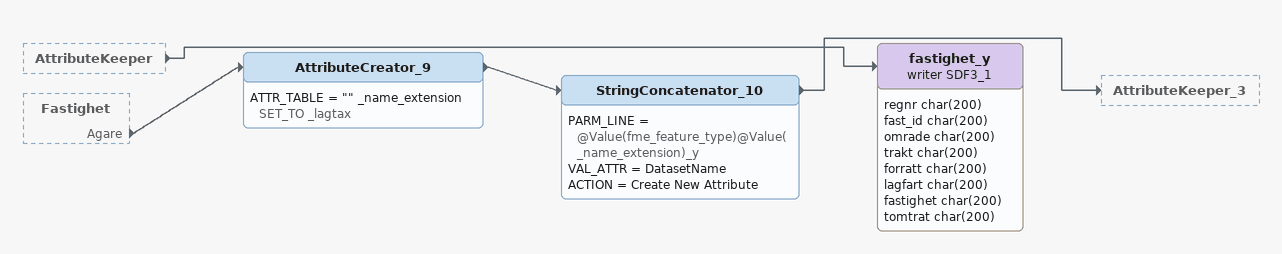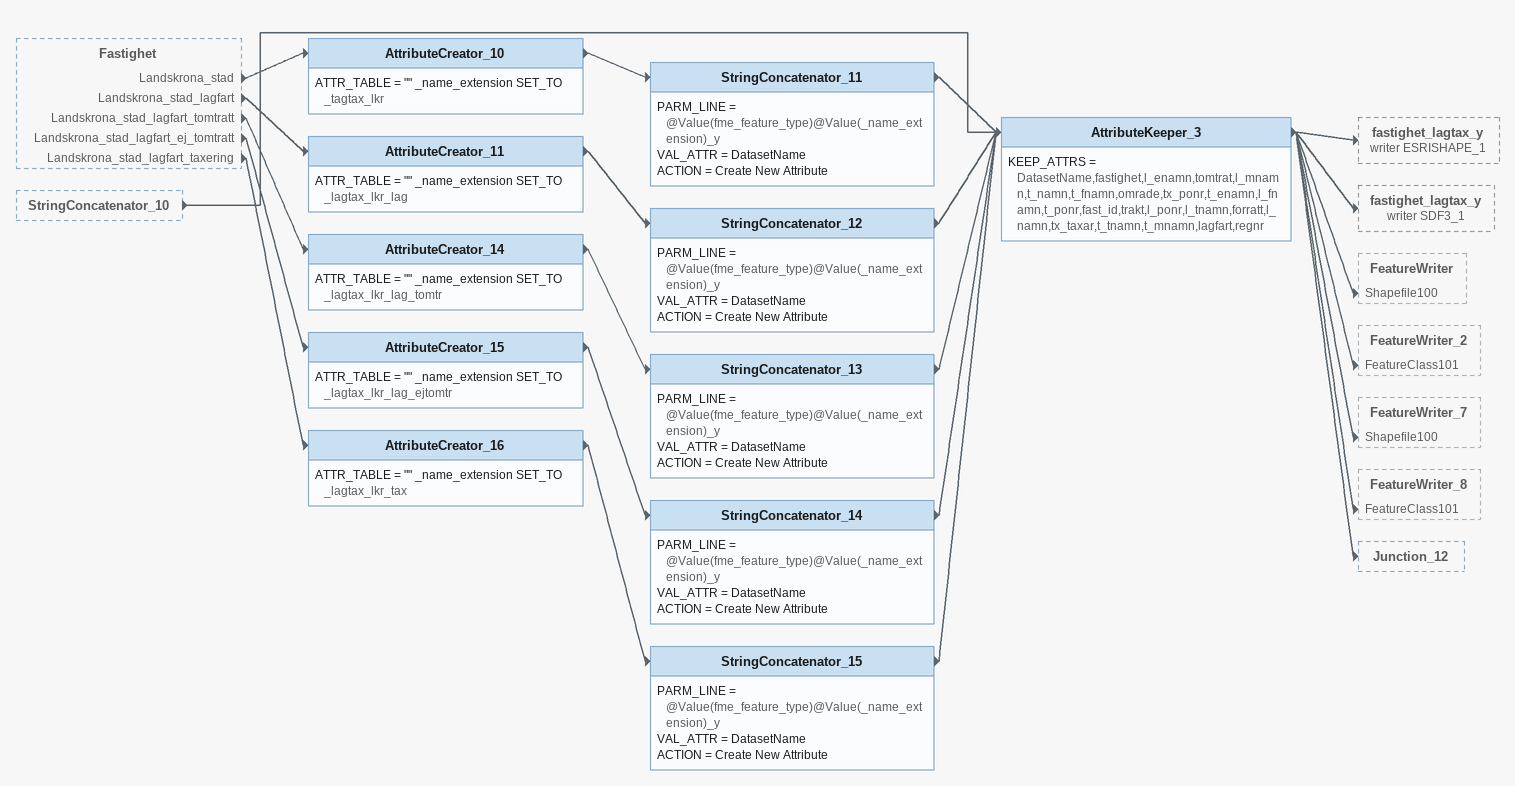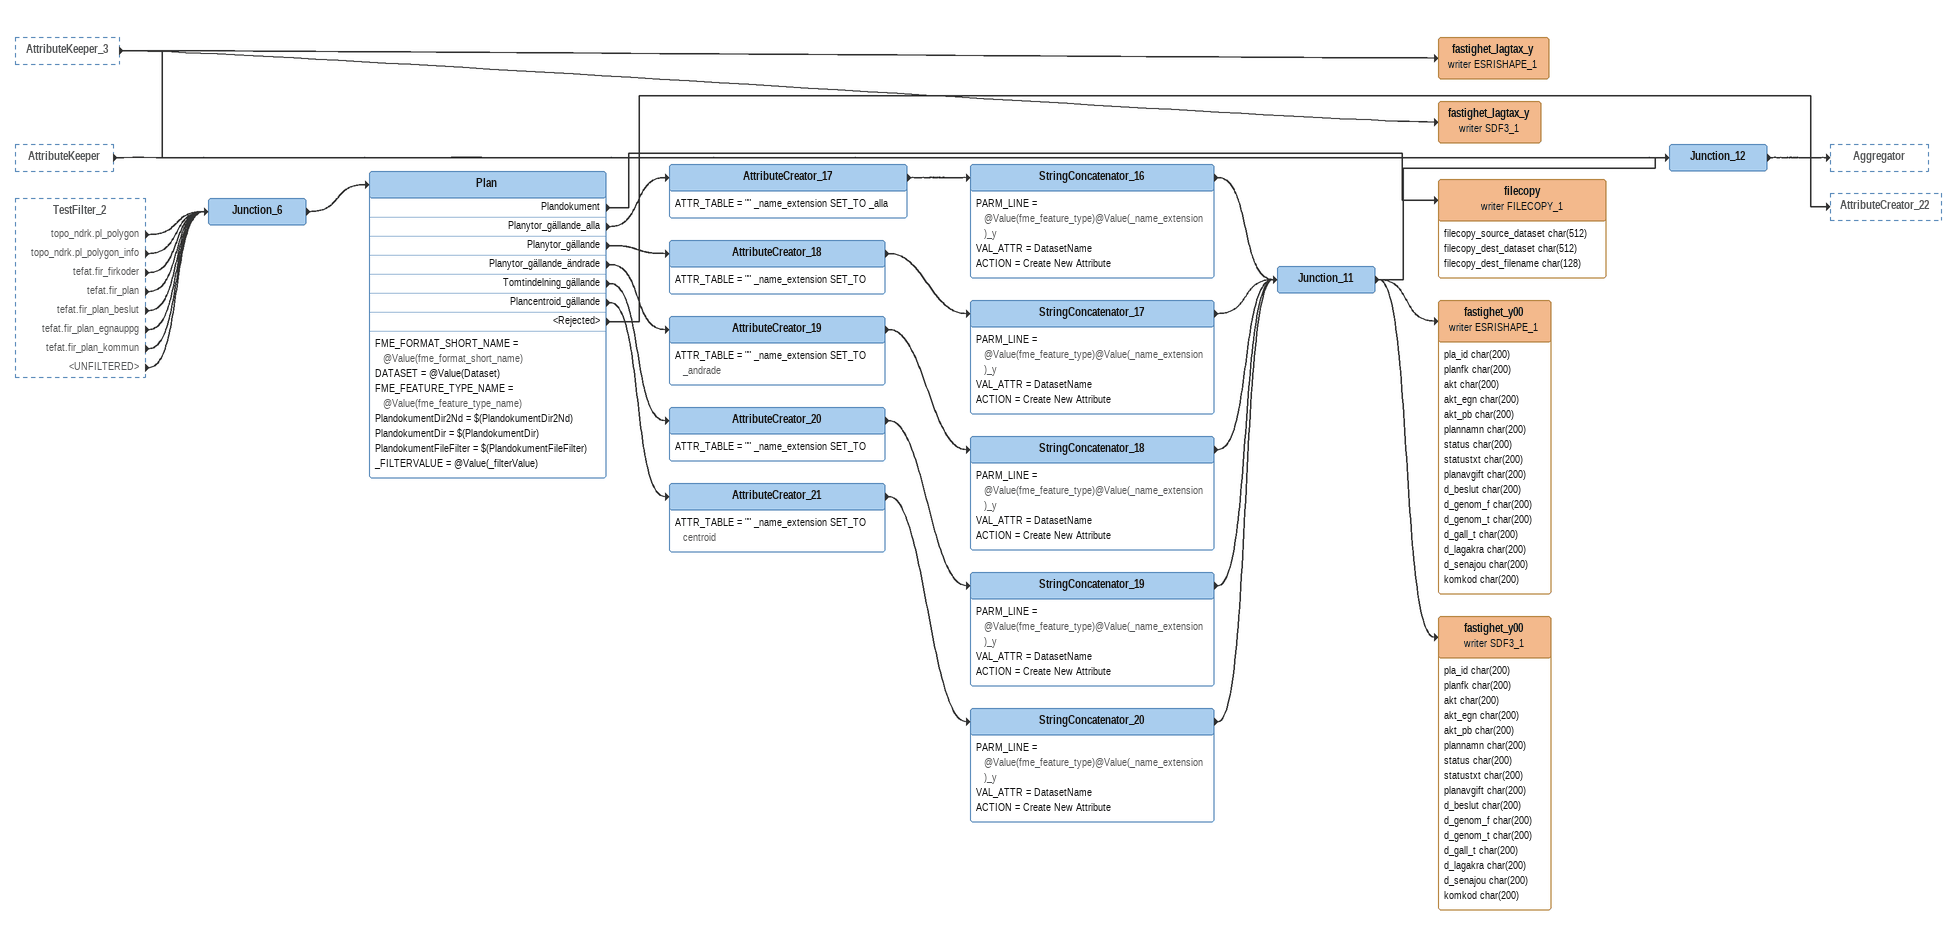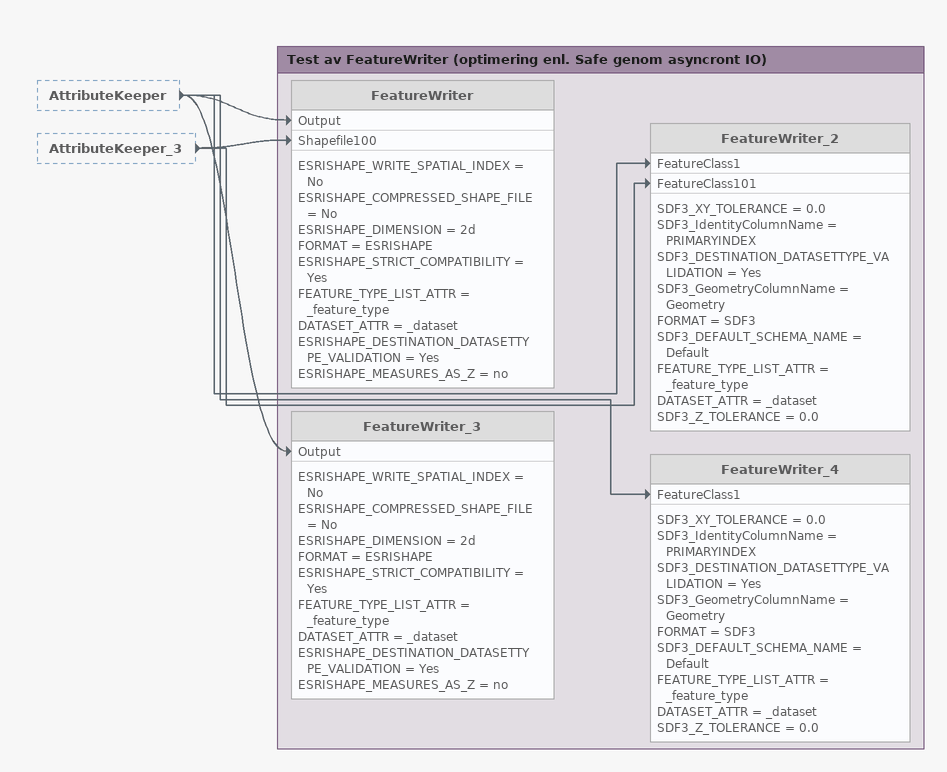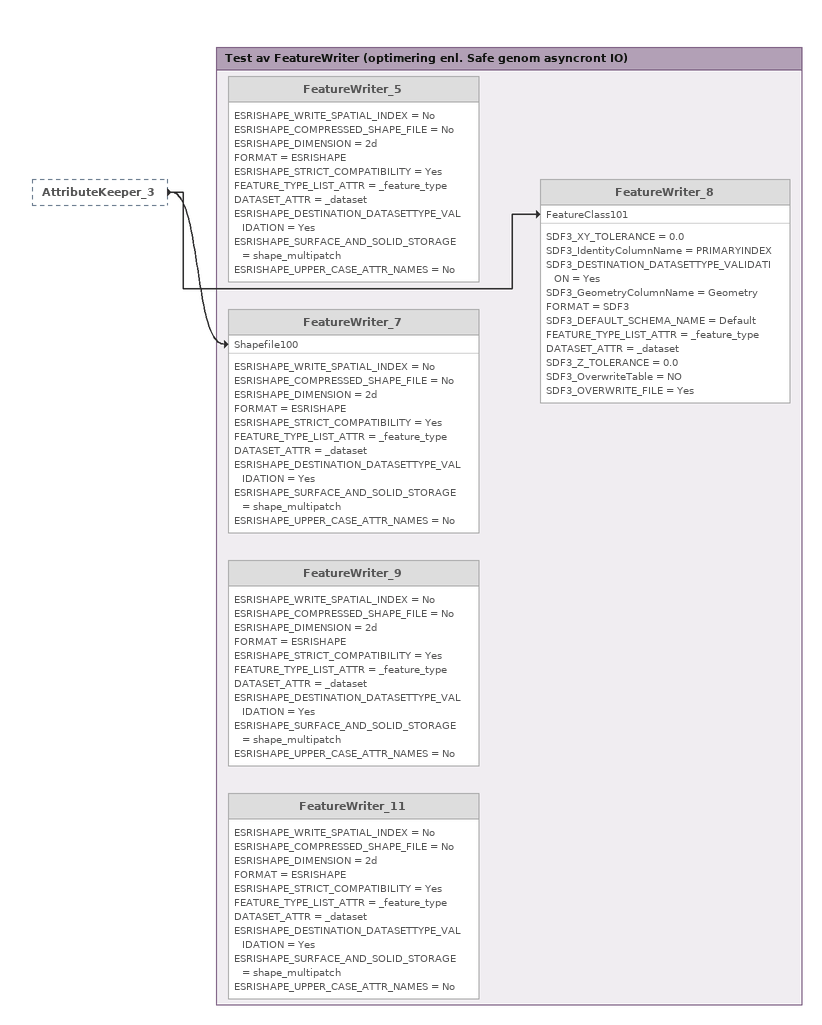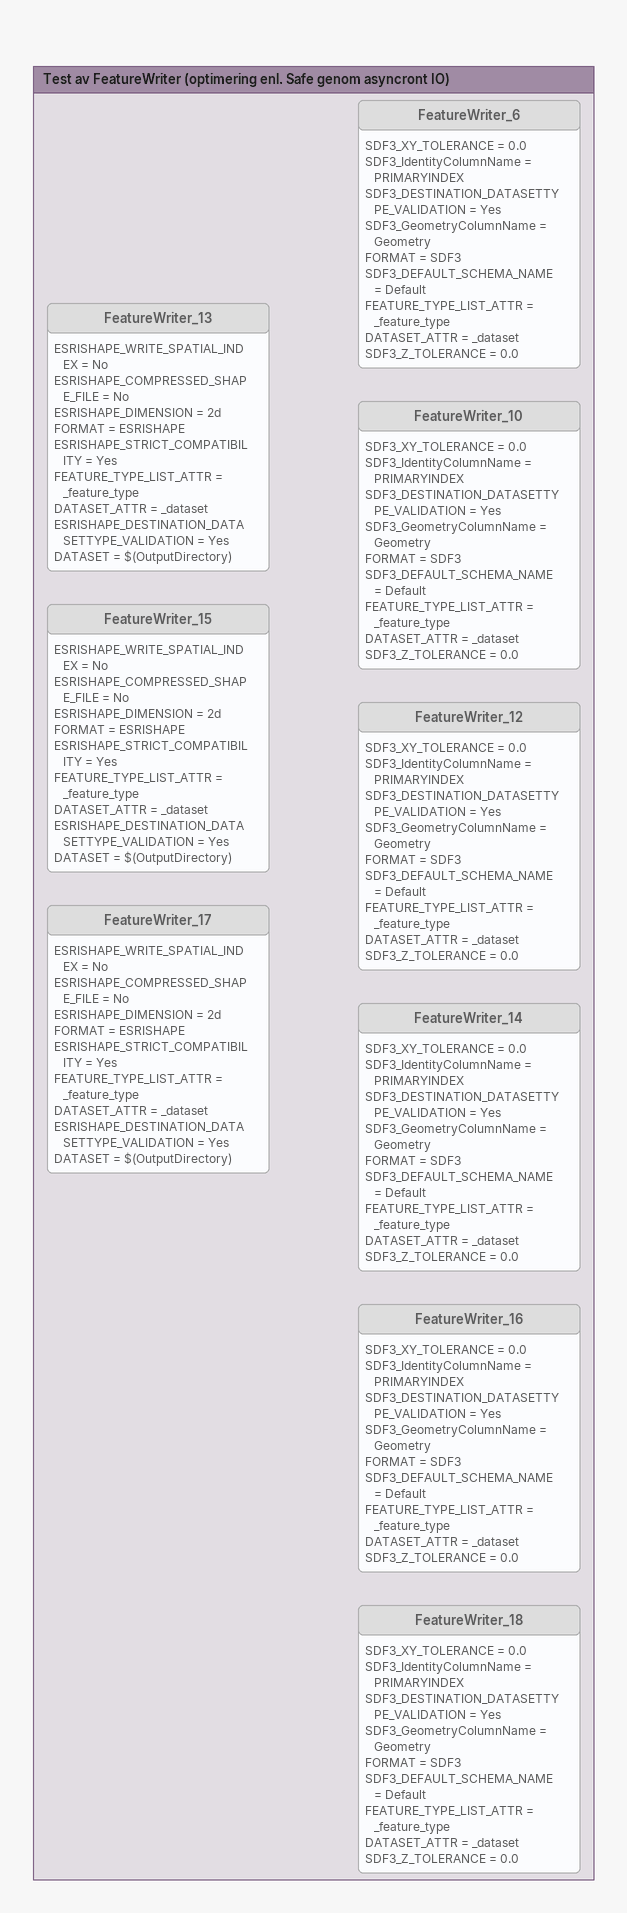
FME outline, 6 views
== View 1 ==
AttributeKeeper [outside]
    -> fastighet_y (writer SDF3_1)
Fastighet [outside]
    Agare -> AttributeCreator_9
fastighet_y (writer SDF3_1)
    attributes: regnr char(200), fast_id char(200), omrade char(200), trakt char(200), forratt char(200), lagfart char(200), fastighet char(200), tomtrat char(200)
AttributeCreator_9
    ATTR_TABLE = "" _name_extension SET_TO _lagtax
    -> StringConcatenator_10
StringConcatenator_10
    PARM_LINE = @Value(fme_feature_type)@Value(_name_extension)_y
    VAL_ATTR = DatasetName
    ACTION = Create New Attribute
    -> AttributeKeeper_3

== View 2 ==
Fastighet [outside]
    Landskrona_stad -> AttributeCreator_10
    Landskrona_stad_lagfart -> AttributeCreator_11
    Landskrona_stad_lagfart_tomtratt -> AttributeCreator_14
    Landskrona_stad_lagfart_ej_tomtratt -> AttributeCreator_15
    Landskrona_stad_lagfart_taxering -> AttributeCreator_16
StringConcatenator_10 [outside]
    -> AttributeKeeper_3
AttributeCreator_10
    ATTR_TABLE = "" _name_extension SET_TO _tagtax_lkr
    -> StringConcatenator_11
StringConcatenator_11
    PARM_LINE = @Value(fme_feature_type)@Value(_name_extension)_y
    VAL_ATTR = DatasetName
    ACTION = Create New Attribute
    -> AttributeKeeper_3
AttributeCreator_11
    ATTR_TABLE = "" _name_extension SET_TO _lagtax_lkr_lag
    -> StringConcatenator_12
StringConcatenator_12
    PARM_LINE = @Value(fme_feature_type)@Value(_name_extension)_y
    VAL_ATTR = DatasetName
    ACTION = Create New Attribute
    -> AttributeKeeper_3
AttributeCreator_14
    ATTR_TABLE = "" _name_extension SET_TO _lagtax_lkr_lag_tomtr
    -> StringConcatenator_13
StringConcatenator_13
    PARM_LINE = @Value(fme_feature_type)@Value(_name_extension)_y
    VAL_ATTR = DatasetName
    ACTION = Create New Attribute
    -> AttributeKeeper_3
AttributeCreator_15
    ATTR_TABLE = "" _name_extension SET_TO _lagtax_lkr_lag_ejtomtr
    -> StringConcatenator_14
StringConcatenator_14
    PARM_LINE = @Value(fme_feature_type)@Value(_name_extension)_y
    VAL_ATTR = DatasetName
    ACTION = Create New Attribute
    -> AttributeKeeper_3
AttributeCreator_16
    ATTR_TABLE = "" _name_extension SET_TO _lagtax_lkr_tax
    -> StringConcatenator_15
StringConcatenator_15
    PARM_LINE = @Value(fme_feature_type)@Value(_name_extension)_y
    VAL_ATTR = DatasetName
    ACTION = Create New Attribute
    -> AttributeKeeper_3
AttributeKeeper_3
    KEEP_ATTRS = DatasetName,fastighet,l_enamn,tomtrat,l_mnamn,t_namn,t_fnamn,omrade,tx_ponr,t_enamn,l_fnamn,t_ponr,fast_id,trakt,l_ponr,l_tnamn,forratt,l_namn,tx_taxar,t_tnamn,t_mnamn,lagfart,regnr
    -> fastighet_lagtax_y (writer ESRISHAPE_1)
    -> fastighet_lagtax_y (writer SDF3_1)
    -> FeatureWriter [Shapefile100]
    -> FeatureWriter_2 [FeatureClass101]
    -> FeatureWriter_7 [Shapefile100]
    -> FeatureWriter_8 [FeatureClass101]
    -> Junction_12

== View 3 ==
AttributeKeeper_3 [outside]
    -> fastighet_lagtax_y (writer ESRISHAPE_1)
    -> fastighet_lagtax_y (writer SDF3_1)
    -> Junction_12
AttributeKeeper [outside]
    -> Junction_12
TestFilter_2 [outside]
    topo_ndrk.pl_polygon -> Junction_6
    topo_ndrk.pl_polygon_info -> Junction_6
    tefat.fir_firkoder -> Junction_6
    tefat.fir_plan -> Junction_6
    tefat.fir_plan_beslut -> Junction_6
    tefat.fir_plan_egnauppg -> Junction_6
    tefat.fir_plan_kommun -> Junction_6
    <UNFILTERED> -> Junction_6
fastighet_lagtax_y (writer ESRISHAPE_1)
fastighet_lagtax_y (writer SDF3_1)
Junction_6
    -> Plan
Plan
    FME_FORMAT_SHORT_NAME = @Value(fme_format_short_name)
    DATASET = @Value(Dataset)
    FME_FEATURE_TYPE_NAME = @Value(fme_feature_type_name)
    PlandokumentDir2Nd = $(PlandokumentDir2Nd)
    PlandokumentDir = $(PlandokumentDir)
    PlandokumentFileFilter = $(PlandokumentFileFilter)
    _FILTERVALUE = @Value(_filterValue)
    Plandokument -> filecopy (writer FILECOPY_1)
    Planytor_gällande_alla -> AttributeCreator_17
    Planytor_gällande -> AttributeCreator_18
    Planytor_gällande_ändrade -> AttributeCreator_19
    Tomtindelning_gällande -> AttributeCreator_20
    Plancentroid_gällande -> AttributeCreator_21
    <Rejected> -> AttributeCreator_22
AttributeCreator_17
    ATTR_TABLE = "" _name_extension SET_TO _alla
    -> StringConcatenator_16
StringConcatenator_16
    PARM_LINE = @Value(fme_feature_type)@Value(_name_extension)_y
    VAL_ATTR = DatasetName
    ACTION = Create New Attribute
    -> Junction_11
filecopy (writer FILECOPY_1)
    attributes: filecopy_source_dataset char(512), filecopy_dest_dataset char(512), filecopy_dest_filename char(128)
AttributeCreator_18
    ATTR_TABLE = "" _name_extension SET_TO
    -> StringConcatenator_17
StringConcatenator_17
    PARM_LINE = @Value(fme_feature_type)@Value(_name_extension)_y
    VAL_ATTR = DatasetName
    ACTION = Create New Attribute
    -> Junction_11
AttributeCreator_19
    ATTR_TABLE = "" _name_extension SET_TO _andrade
    -> StringConcatenator_18
StringConcatenator_18
    PARM_LINE = @Value(fme_feature_type)@Value(_name_extension)_y
    VAL_ATTR = DatasetName
    ACTION = Create New Attribute
    -> Junction_11
AttributeCreator_20
    ATTR_TABLE = "" _name_extension SET_TO
    -> StringConcatenator_19
StringConcatenator_19
    PARM_LINE = @Value(fme_feature_type)@Value(_name_extension)_y
    VAL_ATTR = DatasetName
    ACTION = Create New Attribute
    -> Junction_11
AttributeCreator_21
    ATTR_TABLE = "" _name_extension SET_TO centroid
    -> StringConcatenator_20
StringConcatenator_20
    PARM_LINE = @Value(fme_feature_type)@Value(_name_extension)_y
    VAL_ATTR = DatasetName
    ACTION = Create New Attribute
    -> Junction_11
Junction_11
    -> fastighet_y00 (writer ESRISHAPE_1)
    -> fastighet_y00 (writer SDF3_1)
    -> Junction_12
Junction_12
    -> Aggregator
fastighet_y00 (writer ESRISHAPE_1)
    attributes: pla_id char(200), planfk char(200), akt char(200), akt_egn char(200), akt_pb char(200), plannamn char(200), status char(200), statustxt char(200), planavgift char(200), d_beslut char(200), d_genom_f char(200), d_genom_t char(200), d_gall_t char(200), d_lagakra char(200), d_senajou char(200), komkod char(200)
fastighet_y00 (writer SDF3_1)
    attributes: pla_id char(200), planfk char(200), akt char(200), akt_egn char(200), akt_pb char(200), plannamn char(200), status char(200), statustxt char(200), planavgift char(200), d_beslut char(200), d_genom_f char(200), d_genom_t char(200), d_gall_t char(200), d_lagakra char(200), d_senajou char(200), komkod char(200)

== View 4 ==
AttributeKeeper [outside]
    -> FeatureWriter [Output]
    -> FeatureWriter_2 [FeatureClass1]
    -> FeatureWriter_3 [Output]
    -> FeatureWriter_4 [FeatureClass1]
AttributeKeeper_3 [outside]
    -> FeatureWriter [Shapefile100]
    -> FeatureWriter_2 [FeatureClass101]

Bookmark: Test av FeatureWriter (optimering enl. Safe genom asyncront IO)
FeatureWriter_3 [off]
    ESRISHAPE_WRITE_SPATIAL_INDEX = No
    ESRISHAPE_COMPRESSED_SHAPE_FILE = No
    ESRISHAPE_DIMENSION = 2d
    FORMAT = ESRISHAPE
    ESRISHAPE_STRICT_COMPATIBILITY = Yes
    FEATURE_TYPE_LIST_ATTR = _feature_type
    DATASET_ATTR = _dataset
    ESRISHAPE_DESTINATION_DATASETTYPE_VALIDATION = Yes
    ESRISHAPE_MEASURES_AS_Z = no
FeatureWriter_4 [off]
    SDF3_XY_TOLERANCE = 0.0
    SDF3_IdentityColumnName = PRIMARYINDEX
    SDF3_DESTINATION_DATASETTYPE_VALIDATION = Yes
    SDF3_GeometryColumnName = Geometry
    FORMAT = SDF3
    SDF3_DEFAULT_SCHEMA_NAME = Default
    FEATURE_TYPE_LIST_ATTR = _feature_type
    DATASET_ATTR = _dataset
    SDF3_Z_TOLERANCE = 0.0
FeatureWriter [off]
    ESRISHAPE_WRITE_SPATIAL_INDEX = No
    ESRISHAPE_COMPRESSED_SHAPE_FILE = No
    ESRISHAPE_DIMENSION = 2d
    FORMAT = ESRISHAPE
    ESRISHAPE_STRICT_COMPATIBILITY = Yes
    FEATURE_TYPE_LIST_ATTR = _feature_type
    DATASET_ATTR = _dataset
    ESRISHAPE_DESTINATION_DATASETTYPE_VALIDATION = Yes
    ESRISHAPE_MEASURES_AS_Z = no
FeatureWriter_2 [off]
    SDF3_XY_TOLERANCE = 0.0
    SDF3_IdentityColumnName = PRIMARYINDEX
    SDF3_DESTINATION_DATASETTYPE_VALIDATION = Yes
    SDF3_GeometryColumnName = Geometry
    FORMAT = SDF3
    SDF3_DEFAULT_SCHEMA_NAME = Default
    FEATURE_TYPE_LIST_ATTR = _feature_type
    DATASET_ATTR = _dataset
    SDF3_Z_TOLERANCE = 0.0

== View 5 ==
AttributeKeeper_3 [outside]
    -> FeatureWriter_7 [Shapefile100]
    -> FeatureWriter_8 [FeatureClass101]

Bookmark: Test av FeatureWriter (optimering enl. Safe genom asyncront IO)
FeatureWriter_7 [off]
    ESRISHAPE_WRITE_SPATIAL_INDEX = No
    ESRISHAPE_COMPRESSED_SHAPE_FILE = No
    ESRISHAPE_DIMENSION = 2d
    FORMAT = ESRISHAPE
    ESRISHAPE_STRICT_COMPATIBILITY = Yes
    FEATURE_TYPE_LIST_ATTR = _feature_type
    DATASET_ATTR = _dataset
    ESRISHAPE_DESTINATION_DATASETTYPE_VALIDATION = Yes
    ESRISHAPE_SURFACE_AND_SOLID_STORAGE = shape_multipatch
    ESRISHAPE_UPPER_CASE_ATTR_NAMES = No
FeatureWriter_8 [off]
    SDF3_XY_TOLERANCE = 0.0
    SDF3_IdentityColumnName = PRIMARYINDEX
    SDF3_DESTINATION_DATASETTYPE_VALIDATION = Yes
    SDF3_GeometryColumnName = Geometry
    FORMAT = SDF3
    SDF3_DEFAULT_SCHEMA_NAME = Default
    FEATURE_TYPE_LIST_ATTR = _feature_type
    DATASET_ATTR = _dataset
    SDF3_Z_TOLERANCE = 0.0
    SDF3_OverwriteTable = NO
    SDF3_OVERWRITE_FILE = Yes
FeatureWriter_5 [off]
    ESRISHAPE_WRITE_SPATIAL_INDEX = No
    ESRISHAPE_COMPRESSED_SHAPE_FILE = No
    ESRISHAPE_DIMENSION = 2d
    FORMAT = ESRISHAPE
    ESRISHAPE_STRICT_COMPATIBILITY = Yes
    FEATURE_TYPE_LIST_ATTR = _feature_type
    DATASET_ATTR = _dataset
    ESRISHAPE_DESTINATION_DATASETTYPE_VALIDATION = Yes
    ESRISHAPE_SURFACE_AND_SOLID_STORAGE = shape_multipatch
    ESRISHAPE_UPPER_CASE_ATTR_NAMES = No
FeatureWriter_9 [off]
    ESRISHAPE_WRITE_SPATIAL_INDEX = No
    ESRISHAPE_COMPRESSED_SHAPE_FILE = No
    ESRISHAPE_DIMENSION = 2d
    FORMAT = ESRISHAPE
    ESRISHAPE_STRICT_COMPATIBILITY = Yes
    FEATURE_TYPE_LIST_ATTR = _feature_type
    DATASET_ATTR = _dataset
    ESRISHAPE_DESTINATION_DATASETTYPE_VALIDATION = Yes
    ESRISHAPE_SURFACE_AND_SOLID_STORAGE = shape_multipatch
    ESRISHAPE_UPPER_CASE_ATTR_NAMES = No
FeatureWriter_11 [off]
    ESRISHAPE_WRITE_SPATIAL_INDEX = No
    ESRISHAPE_COMPRESSED_SHAPE_FILE = No
    ESRISHAPE_DIMENSION = 2d
    FORMAT = ESRISHAPE
    ESRISHAPE_STRICT_COMPATIBILITY = Yes
    FEATURE_TYPE_LIST_ATTR = _feature_type
    DATASET_ATTR = _dataset
    ESRISHAPE_DESTINATION_DATASETTYPE_VALIDATION = Yes
    ESRISHAPE_SURFACE_AND_SOLID_STORAGE = shape_multipatch
    ESRISHAPE_UPPER_CASE_ATTR_NAMES = No

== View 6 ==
Bookmark: Test av FeatureWriter (optimering enl. Safe genom asyncront IO)
FeatureWriter_13 [off]
    ESRISHAPE_WRITE_SPATIAL_INDEX = No
    ESRISHAPE_COMPRESSED_SHAPE_FILE = No
    ESRISHAPE_DIMENSION = 2d
    FORMAT = ESRISHAPE
    ESRISHAPE_STRICT_COMPATIBILITY = Yes
    FEATURE_TYPE_LIST_ATTR = _feature_type
    DATASET_ATTR = _dataset
    ESRISHAPE_DESTINATION_DATASETTYPE_VALIDATION = Yes
    DATASET = $(OutputDirectory)
FeatureWriter_15 [off]
    ESRISHAPE_WRITE_SPATIAL_INDEX = No
    ESRISHAPE_COMPRESSED_SHAPE_FILE = No
    ESRISHAPE_DIMENSION = 2d
    FORMAT = ESRISHAPE
    ESRISHAPE_STRICT_COMPATIBILITY = Yes
    FEATURE_TYPE_LIST_ATTR = _feature_type
    DATASET_ATTR = _dataset
    ESRISHAPE_DESTINATION_DATASETTYPE_VALIDATION = Yes
    DATASET = $(OutputDirectory)
FeatureWriter_17 [off]
    ESRISHAPE_WRITE_SPATIAL_INDEX = No
    ESRISHAPE_COMPRESSED_SHAPE_FILE = No
    ESRISHAPE_DIMENSION = 2d
    FORMAT = ESRISHAPE
    ESRISHAPE_STRICT_COMPATIBILITY = Yes
    FEATURE_TYPE_LIST_ATTR = _feature_type
    DATASET_ATTR = _dataset
    ESRISHAPE_DESTINATION_DATASETTYPE_VALIDATION = Yes
    DATASET = $(OutputDirectory)
FeatureWriter_6 [off]
    SDF3_XY_TOLERANCE = 0.0
    SDF3_IdentityColumnName = PRIMARYINDEX
    SDF3_DESTINATION_DATASETTYPE_VALIDATION = Yes
    SDF3_GeometryColumnName = Geometry
    FORMAT = SDF3
    SDF3_DEFAULT_SCHEMA_NAME = Default
    FEATURE_TYPE_LIST_ATTR = _feature_type
    DATASET_ATTR = _dataset
    SDF3_Z_TOLERANCE = 0.0
FeatureWriter_10 [off]
    SDF3_XY_TOLERANCE = 0.0
    SDF3_IdentityColumnName = PRIMARYINDEX
    SDF3_DESTINATION_DATASETTYPE_VALIDATION = Yes
    SDF3_GeometryColumnName = Geometry
    FORMAT = SDF3
    SDF3_DEFAULT_SCHEMA_NAME = Default
    FEATURE_TYPE_LIST_ATTR = _feature_type
    DATASET_ATTR = _dataset
    SDF3_Z_TOLERANCE = 0.0
FeatureWriter_12 [off]
    SDF3_XY_TOLERANCE = 0.0
    SDF3_IdentityColumnName = PRIMARYINDEX
    SDF3_DESTINATION_DATASETTYPE_VALIDATION = Yes
    SDF3_GeometryColumnName = Geometry
    FORMAT = SDF3
    SDF3_DEFAULT_SCHEMA_NAME = Default
    FEATURE_TYPE_LIST_ATTR = _feature_type
    DATASET_ATTR = _dataset
    SDF3_Z_TOLERANCE = 0.0
FeatureWriter_14 [off]
    SDF3_XY_TOLERANCE = 0.0
    SDF3_IdentityColumnName = PRIMARYINDEX
    SDF3_DESTINATION_DATASETTYPE_VALIDATION = Yes
    SDF3_GeometryColumnName = Geometry
    FORMAT = SDF3
    SDF3_DEFAULT_SCHEMA_NAME = Default
    FEATURE_TYPE_LIST_ATTR = _feature_type
    DATASET_ATTR = _dataset
    SDF3_Z_TOLERANCE = 0.0
FeatureWriter_16 [off]
    SDF3_XY_TOLERANCE = 0.0
    SDF3_IdentityColumnName = PRIMARYINDEX
    SDF3_DESTINATION_DATASETTYPE_VALIDATION = Yes
    SDF3_GeometryColumnName = Geometry
    FORMAT = SDF3
    SDF3_DEFAULT_SCHEMA_NAME = Default
    FEATURE_TYPE_LIST_ATTR = _feature_type
    DATASET_ATTR = _dataset
    SDF3_Z_TOLERANCE = 0.0
FeatureWriter_18 [off]
    SDF3_XY_TOLERANCE = 0.0
    SDF3_IdentityColumnName = PRIMARYINDEX
    SDF3_DESTINATION_DATASETTYPE_VALIDATION = Yes
    SDF3_GeometryColumnName = Geometry
    FORMAT = SDF3
    SDF3_DEFAULT_SCHEMA_NAME = Default
    FEATURE_TYPE_LIST_ATTR = _feature_type
    DATASET_ATTR = _dataset
    SDF3_Z_TOLERANCE = 0.0
